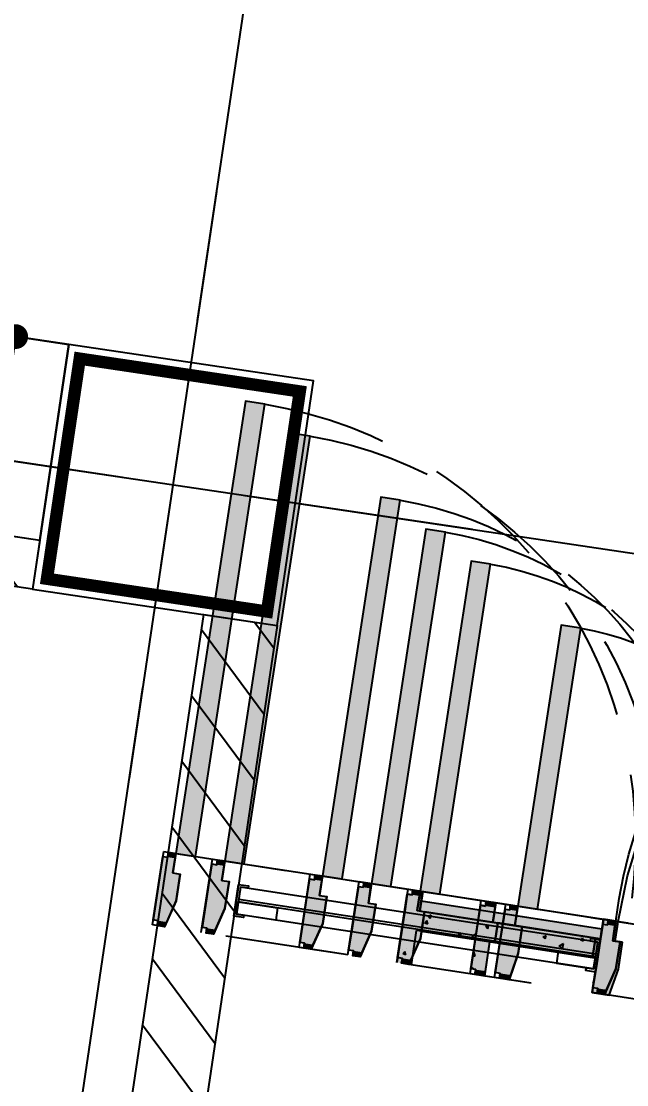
# Model space of a CAD drawing. Header units: millimetres. Extents: x 338 to 506, y 179 to 335.
# Drawn here: x 432.18 to 433.404, y 219.059 to 221.209 of the extents above; entities that cross this region are included whole.
import ezdxf

# ---------------------------------------------------------------- set-up
doc = ezdxf.new("R2010")
doc.units = ezdxf.units.MM
for name, pattern in [('CENTER', [2, 1.25, -0.25, 0.25, -0.25]), ('DASHED2', [0.375, 0.25, -0.125]), ('HIDDEN', [0.375, 0.25, -0.125])]:
    doc.linetypes.add(name, pattern=pattern)
for name, color, linetype in [('A-DOOR', 3, 'Continuous'), ('A-GLAZ', 142, 'Continuous'), ('COLUMNAS', 252, 'Continuous'), ('CUBIERTA', 254, 'Continuous'), ('EJES-COLUMNAS', 3, 'CENTER'), ('EJES_DE_COLUMNA', 255, 'DASHED2'), ('EQUIPAMENTO', 4, 'Continuous'), ('MUROS', 32, 'Continuous')]:
    doc.layers.add(name, color=color, linetype=linetype)
doc.styles.add('NOTAS', font='simplex.shx')
doc.styles.get("Standard").update_dxf_attribs({"font": 'ARIALUNI.ttf'})
doc.dimstyles.new('ROMANS', dxfattribs={"dimtxt": 0.1, "dimasz": 0.05, "dimexe": 0.04, "dimexo": 0.5, "dimgap": 0.05, "dimtad": 1, "dimtih": 1, "dimtoh": 1, "dimdec": 4, "dimzin": 5, "dimdsep": 46, "dimtxsty": 'Standard', "dimsah": 1, "dimcen": 0.05, "dimse1": 1, "dimse2": 1, "dimclrd": 7, "dimclre": 7, "dimclrt": 7, "dimadec": 0, "dimazin": 0, "dimtfac": 1, "dimtdec": 4, "dimtix": 1, "dimtmove": 2, "dimatfit": 3, "dimfxl": 1, "dimtolj": 1, "dimarcsym": 0})

# ---------------------------------------------------------------- blocks, each defined once
blk = doc.blocks.new('*U919')
for p, q in [((0.035, 0.0047), (0.035, 0.7353)), ((0.035, 0.7353), (0.06, 0.7353)), ((0.06, 0.0047), (0.06, 0.7353)), ((0.065, 0.0047), (0.065, 0.7353)), ((0.09, 0.0047), (0.09, 0.7353)), ((0.09, 0.0047), (0.09, 0.7353)), ((0.09, 0.0047), (0.09, 0.7353)), ((0.09, 0.0047), (0.09, 0.7353)), ((0.035, 0.0047), (0.06, 0.0047)), ((0.065, 0.0047), (0.065, 0.0143))]:
    blk.add_line(p, q)
for points in [[(0.095, 0.74), (0.095, 0.72), (0.09, 0.72), (0.09, 0.7353), (0.035, 0.7353), (0.035, 0.72), (0.03, 0.72), (0.03, 0.74)], [(0.035, 0.7353), (0.06, 0.7353), (0.06, 0.655), (0.035, 0.655)], [(0.035, 0.0047), (0.06, 0.0047), (0.06, 0.0806), (0.035, 0.0806)], [(0.095, 0), (0.095, 0.02), (0.09, 0.02), (0.09, 0.0047), (0.035, 0.0047), (0.035, 0.02), (0.03, 0.02), (0.03, 0)]]:
    blk.add_lwpolyline(points, close=True)
blk = doc.blocks.new('*U1274')
at = {"color": 7, "linetype": 'Continuous'}
for p, q in [((0.975, -0.01), (0.975, 0)), ((0.99, 0), (0.99, -0.01)), ((0.975, -0.04), (0.975, -0.01)), ((1, -0.01), (1, -0.04)), ((0.96, -0.095), (0.96, -0.04)), ((1, -0.04), (1, -0.095)), ((0.9723, -0.14), (0.96, -0.095)), ((1, -0.095), (1, -0.14)), ((0.975, -0.15), (0.9723, -0.14)), ((0.99, -0.14), (0.99, -0.15))]:
    blk.add_line(p, q, dxfattribs=at)
at = {"color": 7, "linetype": 'Continuous', "extrusion": (0, 0, -1)}
for points in [[(-0.975, 0), (-0.99, -0.01), (-0.975, -0.01)], [(-0.975, 0), (-0.99, 0), (-0.99, -0.01)], [(-0.975, -0.01), (-1, -0.04), (-0.975, -0.04)], [(-0.975, -0.01), (-1, -0.01), (-1, -0.04)], [(-0.96, -0.04), (-1, -0.095), (-0.96, -0.095)], [(-0.96, -0.04), (-1, -0.04), (-1, -0.095)], [(-0.96, -0.095), (-1, -0.14), (-0.9723, -0.14)], [(-0.96, -0.095), (-1, -0.095), (-1, -0.14)], [(-0.9723, -0.14), (-0.99, -0.15), (-0.975, -0.15)], [(-0.9723, -0.14), (-0.99, -0.14), (-0.99, -0.15)]]:
    blk.add_solid(points, dxfattribs=at)
blk = doc.blocks.new('*U1275')
at = {"color": 7, "linetype": 'Continuous'}
for p, q in [((0.975, -0.01), (0.975, 0)), ((0.99, 0), (0.99, -0.01)), ((0.975, -0.04), (0.975, -0.01)), ((1, -0.01), (1, -0.04)), ((0.96, -0.095), (0.96, -0.04)), ((1, -0.04), (1, -0.095)), ((0.9723, -0.14), (0.96, -0.095)), ((1, -0.095), (1, -0.14)), ((0.975, -0.15), (0.9723, -0.14)), ((0.99, -0.14), (0.99, -0.15))]:
    blk.add_line(p, q, dxfattribs=at)
at = {"color": 7, "linetype": 'Continuous', "extrusion": (0, 0, -1)}
for points in [[(-0.975, 0), (-0.99, -0.01), (-0.975, -0.01)], [(-0.975, 0), (-0.99, 0), (-0.99, -0.01)], [(-0.975, -0.01), (-1, -0.04), (-0.975, -0.04)], [(-0.975, -0.01), (-1, -0.01), (-1, -0.04)], [(-0.96, -0.04), (-1, -0.095), (-0.96, -0.095)], [(-0.96, -0.04), (-1, -0.04), (-1, -0.095)], [(-0.96, -0.095), (-1, -0.14), (-0.9723, -0.14)], [(-0.96, -0.095), (-1, -0.095), (-1, -0.14)], [(-0.9723, -0.14), (-0.99, -0.15), (-0.975, -0.15)], [(-0.9723, -0.14), (-0.99, -0.14), (-0.99, -0.15)]]:
    blk.add_solid(points, dxfattribs=at)
blk = doc.blocks.new('*X1280')
at = {"color": 0}
for p, q in [((1.233, -0.0207), (1.233, -0.0207)), ((1.2274, -0.099), (1.2274, -0.099)), ((1.2453, -0.1124), (1.25, -0.1029)), ((1.25, -0.1133), (1.2453, -0.1124)), ((1.2441, -0.14), (1.25, -0.136))]:
    blk.add_line(p, q, dxfattribs=at)
blk = doc.blocks.new('*U1281')
at = {"color": 7, "linetype": 'Continuous'}
for p, q in [((1.22, -0.01), (1.22, 0)), ((1.24, 0), (1.24, -0.01)), ((1.22, -0.04), (1.22, -0.01)), ((1.25, -0.01), (1.25, -0.04)), ((1.21, -0.08), (1.21, -0.04)), ((1.25, -0.04), (1.25, -0.08)), ((1.22, -0.14), (1.22, -0.08)), ((1.25, -0.08), (1.25, -0.14)), ((1.22, -0.15), (1.22, -0.14)), ((1.24, -0.14), (1.24, -0.15))]:
    blk.add_line(p, q, dxfattribs=at)
at = {"color": 7, "linetype": 'Continuous', "extrusion": (0, 0, -1)}
for points in [[(-1.22, 0), (-1.24, -0.01), (-1.22, -0.01)], [(-1.22, 0), (-1.24, 0), (-1.24, -0.01)], [(-1.22, -0.01), (-1.25, -0.04), (-1.22, -0.04)], [(-1.22, -0.01), (-1.25, -0.01), (-1.25, -0.04)], [(-1.21, -0.04), (-1.25, -0.08), (-1.21, -0.08)], [(-1.21, -0.04), (-1.25, -0.04), (-1.25, -0.08)], [(-1.22, -0.08), (-1.25, -0.14), (-1.22, -0.14)], [(-1.22, -0.08), (-1.25, -0.08), (-1.25, -0.14)], [(-1.22, -0.14), (-1.24, -0.15), (-1.22, -0.15)], [(-1.22, -0.14), (-1.24, -0.14), (-1.24, -0.15)]]:
    blk.add_solid(points, dxfattribs=at)
blk = doc.blocks.new('*U1283')
at = {"color": 7, "linetype": 'Continuous'}
for p, q in [((1.01, -0.08), (1.01, -0.04)), ((1.21, -0.04), (1.21, -0.08))]:
    blk.add_line(p, q, dxfattribs=at)
at = {"color": 7, "linetype": 'Continuous', "extrusion": (0, 0, -1)}
for points in [[(-1.01, -0.04), (-1.21, -0.08), (-1.01, -0.08)], [(-1.01, -0.04), (-1.21, -0.04), (-1.21, -0.08)]]:
    blk.add_solid(points, dxfattribs=at)
blk = doc.blocks.new('*U1284')
at = {"color": 7, "linetype": 'Continuous'}
for p, q in [((0.97, -0.01), (0.97, 0)), ((1, 0), (1, -0.01)), ((0.97, -0.04), (0.97, -0.01)), ((1, -0.01), (1, -0.04)), ((0.955, -0.08), (0.955, -0.04)), ((1.01, -0.04), (1.01, -0.08)), ((0.955, -0.095), (0.955, -0.08)), ((1, -0.08), (1, -0.095)), ((0.9632, -0.14), (0.955, -0.095)), ((1, -0.095), (1, -0.14)), ((0.965, -0.15), (0.9632, -0.14)), ((1, -0.14), (1, -0.15))]:
    blk.add_line(p, q, dxfattribs=at)
at = {"color": 7, "linetype": 'Continuous', "extrusion": (0, 0, -1)}
for points in [[(-0.97, 0), (-1, -0.01), (-0.97, -0.01)], [(-0.97, 0), (-1, 0), (-1, -0.01)], [(-0.97, -0.01), (-1, -0.04), (-0.97, -0.04)], [(-0.97, -0.01), (-1, -0.01), (-1, -0.04)], [(-0.955, -0.04), (-1.01, -0.08), (-0.955, -0.08)], [(-0.955, -0.04), (-1.01, -0.04), (-1.01, -0.08)], [(-0.955, -0.08), (-1, -0.095), (-0.955, -0.095)], [(-0.955, -0.08), (-1, -0.08), (-1, -0.095)], [(-0.955, -0.095), (-1, -0.14), (-0.9632, -0.14)], [(-0.955, -0.095), (-1, -0.095), (-1, -0.14)], [(-0.9632, -0.14), (-1, -0.15), (-0.965, -0.15)], [(-0.9632, -0.14), (-1, -0.14), (-1, -0.15)]]:
    blk.add_solid(points, dxfattribs=at)
blk = doc.blocks.new('*U1285')
at = {"color": 7, "linetype": 'Continuous'}
for p, q in [((1, -0.04), (1, -0.02)), ((1.22, -0.02), (1.22, -0.04))]:
    blk.add_line(p, q, dxfattribs=at)
at = {"color": 7, "linetype": 'Continuous', "extrusion": (0, 0, -1)}
for points in [[(-1, -0.02), (-1.22, -0.04), (-1, -0.04)], [(-1, -0.02), (-1.22, -0.02), (-1.22, -0.04)]]:
    blk.add_solid(points, dxfattribs=at)
blk = doc.blocks.new('*U1290')
at = {"color": 7, "linetype": 'Continuous'}
for p, q in [((1.01, -0.08), (1.01, -0.04)), ((1.36, -0.04), (1.36, -0.08))]:
    blk.add_line(p, q, dxfattribs=at)
at = {"color": 7, "linetype": 'Continuous', "extrusion": (0, 0, -1)}
for points in [[(-1.01, -0.04), (-1.36, -0.08), (-1.01, -0.08)], [(-1.01, -0.04), (-1.36, -0.04), (-1.36, -0.08)]]:
    blk.add_solid(points, dxfattribs=at)
blk = doc.blocks.new('*U1291')
at = {"color": 7, "linetype": 'Continuous'}
for p, q in [((0.97, -0.01), (0.97, 0)), ((1, 0), (1, -0.01)), ((0.97, -0.04), (0.97, -0.01)), ((1, -0.01), (1, -0.04)), ((0.955, -0.08), (0.955, -0.04)), ((1.01, -0.04), (1.01, -0.08)), ((0.955, -0.095), (0.955, -0.08)), ((1, -0.08), (1, -0.095)), ((0.9632, -0.14), (0.955, -0.095)), ((1, -0.095), (1, -0.14)), ((0.965, -0.15), (0.9632, -0.14)), ((1, -0.14), (1, -0.15))]:
    blk.add_line(p, q, dxfattribs=at)
at = {"color": 7, "linetype": 'Continuous', "extrusion": (0, 0, -1)}
for points in [[(-0.97, 0), (-1, -0.01), (-0.97, -0.01)], [(-0.97, 0), (-1, 0), (-1, -0.01)], [(-0.97, -0.01), (-1, -0.04), (-0.97, -0.04)], [(-0.97, -0.01), (-1, -0.01), (-1, -0.04)], [(-0.955, -0.04), (-1.01, -0.08), (-0.955, -0.08)], [(-0.955, -0.04), (-1.01, -0.04), (-1.01, -0.08)], [(-0.955, -0.08), (-1, -0.095), (-0.955, -0.095)], [(-0.955, -0.08), (-1, -0.08), (-1, -0.095)], [(-0.955, -0.095), (-1, -0.14), (-0.9632, -0.14)], [(-0.955, -0.095), (-1, -0.095), (-1, -0.14)], [(-0.9632, -0.14), (-1, -0.15), (-0.965, -0.15)], [(-0.9632, -0.14), (-1, -0.14), (-1, -0.15)]]:
    blk.add_solid(points, dxfattribs=at)
blk = doc.blocks.new('*U1292')
at = {"color": 7, "linetype": 'Continuous'}
for p, q in [((1, -0.04), (1, -0.02)), ((1.37, -0.02), (1.37, -0.04))]:
    blk.add_line(p, q, dxfattribs=at)
at = {"color": 7, "linetype": 'Continuous', "extrusion": (0, 0, -1)}
for points in [[(-1, -0.02), (-1.37, -0.04), (-1, -0.04)], [(-1, -0.02), (-1.37, -0.02), (-1.37, -0.04)]]:
    blk.add_solid(points, dxfattribs=at)
blk = doc.blocks.new('*U1293')
at = {"color": 7, "linetype": 'Continuous'}
for p, q in [((1.37, -0.01), (1.37, 0)), ((1.39, 0), (1.39, -0.01)), ((1.37, -0.04), (1.37, -0.01)), ((1.4, -0.01), (1.4, -0.04)), ((1.36, -0.08), (1.36, -0.04)), ((1.4, -0.04), (1.4, -0.08)), ((1.37, -0.15), (1.37, -0.08)), ((1.4, -0.08), (1.4, -0.15))]:
    blk.add_line(p, q, dxfattribs=at)
at = {"color": 7, "linetype": 'Continuous', "extrusion": (0, 0, -1)}
for points in [[(-1.37, 0), (-1.39, -0.01), (-1.37, -0.01)], [(-1.37, 0), (-1.39, 0), (-1.39, -0.01)], [(-1.37, -0.01), (-1.4, -0.04), (-1.37, -0.04)], [(-1.37, -0.01), (-1.4, -0.01), (-1.4, -0.04)], [(-1.36, -0.04), (-1.4, -0.08), (-1.36, -0.08)], [(-1.36, -0.04), (-1.4, -0.04), (-1.4, -0.08)], [(-1.37, -0.08), (-1.4, -0.15), (-1.37, -0.15)], [(-1.37, -0.08), (-1.4, -0.08), (-1.4, -0.15)]]:
    blk.add_solid(points, dxfattribs=at)
blk = doc.blocks.new('*X1294')
at = {"color": 0}
for p, q in [((1.3949, -0.0141), (1.3949, -0.0141)), ((1.1734, -0.0412), (1.1734, -0.0412)), ((1.2473, -0.0418), (1.2473, -0.0418)), ((1.3778, -0.0334), (1.3778, -0.0334)), ((1.3979, -0.0416), (1.3979, -0.0416)), ((1.0331, -0.0501), (1.0361, -0.0433)), ((1.0331, -0.0501), (1.039, -0.049)), ((1.039, -0.049), (1.0361, -0.0433)), ((1.0399, -0.0433), (1.0399, -0.0433)), ((1.0406, -0.0436), (1.0406, -0.0436)), ((1.0803, -0.0668), (1.0728, -0.0608)), ((1.073, -0.0721), (1.0728, -0.0608)), ((1.0774, -0.0491), (1.0774, -0.0491)), ((1.1023, -0.0573), (1.1023, -0.0573)), ((1.1149, -0.0536), (1.1097, -0.05)), ((1.1103, -0.0574), (1.1097, -0.05)), ((1.1103, -0.0574), (1.1149, -0.0536)), ((1.1166, -0.0508), (1.1166, -0.0508)), ((1.1267, -0.0519), (1.1267, -0.0519)), ((1.158, -0.0613), (1.158, -0.0613)), ((1.1932, -0.0594), (1.1932, -0.0594)), ((1.2059, -0.0574), (1.2059, -0.0574)), ((1.2331, -0.0507), (1.2278, -0.0471)), ((1.2285, -0.0545), (1.2278, -0.0471)), ((1.2285, -0.0545), (1.2331, -0.0507)), ((1.254, -0.0534), (1.254, -0.0534)), ((1.2645, -0.0488), (1.2645, -0.0488)), ((1.2889, -0.0434), (1.2889, -0.0434)), ((1.3019, -0.0495), (1.3019, -0.0495)), ((1.324, -0.0493), (1.324, -0.0493)), ((1.3257, -0.0626), (1.3257, -0.0626)), ((1.3512, -0.0478), (1.346, -0.0442)), ((1.3466, -0.0516), (1.346, -0.0442)), ((1.3466, -0.0516), (1.3512, -0.0478)), ((1.3499, -0.0636), (1.3529, -0.0568)), ((1.3499, -0.0636), (1.3557, -0.0625)), ((1.35, -0.0455), (1.35, -0.0455)), ((1.3557, -0.0625), (1.3529, -0.0568)), ((1.3608, -0.0624), (1.3608, -0.0624)), ((1.3932, -0.061), (1.3932, -0.061)), ((1.0085, -0.0854), (1.0085, -0.0854)), ((1.014, -0.0732), (1.014, -0.0732)), ((1.0455, -0.0762), (1.0455, -0.0762)), ((1.062, -0.0692), (1.062, -0.0692)), ((1.0626, -0.0677), (1.0626, -0.0677)), ((1.073, -0.0721), (1.0803, -0.0668)), ((1.0779, -0.0748), (1.0779, -0.0748)), ((1.1099, -0.0653), (1.1099, -0.0653)), ((1.1297, -0.0725), (1.1297, -0.0725)), ((1.1393, -0.0752), (1.1393, -0.0752)), ((1.1635, -0.0712), (1.1635, -0.0712)), ((1.2031, -0.0693), (1.2031, -0.0693)), ((1.2356, -0.0679), (1.2356, -0.0679)), ((1.2496, -0.0795), (1.2496, -0.0795)), ((1.2574, -0.0742), (1.2499, -0.0683)), ((1.2502, -0.0795), (1.2499, -0.0683)), ((1.2502, -0.0795), (1.2574, -0.0742)), ((1.27, -0.0662), (1.27, -0.0662)), ((1.2786, -0.0798), (1.2786, -0.0798)), ((1.2792, -0.0774), (1.2822, -0.0705)), ((1.2792, -0.0774), (1.2851, -0.0762)), ((1.2851, -0.0762), (1.2822, -0.0705)), ((1.2873, -0.0656), (1.2873, -0.0656)), ((1.3466, -0.0737), (1.3466, -0.0737)), ((1.3746, -0.0719), (1.3746, -0.0719)), ((1.3874, -0.0764), (1.3874, -0.0764)), ((1.3725, -0.1071), (1.3725, -0.1071)), ((1.0017, -0.1298), (1, -0.1264)), ((1.3839, -0.1184), (1.3839, -0.1184)), ((1.3839, -0.1321), (1.387, -0.1253)), ((1.3898, -0.131), (1.387, -0.1253)), ((1.392, -0.1225), (1.392, -0.1225)), ((1, -0.1316), (1.0014, -0.1314)), ((1, -0.143), (1, -0.143)), ((1, -0.15), (1, -0.15)), ((1, -0.15), (1, -0.15)), ((1, -0.15), (1, -0.15)), ((1.3839, -0.1321), (1.3898, -0.131))]:
    blk.add_line(p, q, dxfattribs=at)
blk = doc.blocks.new('*U1300')
at = {"color": 7, "linetype": 'Continuous'}
for p, q in [((1.575, -0.01), (1.575, 0)), ((1.59, 0), (1.59, -0.01)), ((1.575, -0.04), (1.575, -0.01)), ((1.6, -0.01), (1.6, -0.04)), ((1.56, -0.095), (1.56, -0.04)), ((1.6, -0.04), (1.6, -0.095)), ((1.5723, -0.14), (1.56, -0.095)), ((1.6, -0.095), (1.6, -0.14)), ((1.575, -0.15), (1.5723, -0.14)), ((1.59, -0.14), (1.59, -0.15))]:
    blk.add_line(p, q, dxfattribs=at)
at = {"color": 7, "linetype": 'Continuous', "extrusion": (0, 0, -1)}
for points in [[(-1.575, 0), (-1.59, -0.01), (-1.575, -0.01)], [(-1.575, 0), (-1.59, 0), (-1.59, -0.01)], [(-1.575, -0.01), (-1.6, -0.04), (-1.575, -0.04)], [(-1.575, -0.01), (-1.6, -0.01), (-1.6, -0.04)], [(-1.56, -0.04), (-1.6, -0.095), (-1.56, -0.095)], [(-1.56, -0.04), (-1.6, -0.04), (-1.6, -0.095)], [(-1.56, -0.095), (-1.6, -0.14), (-1.5723, -0.14)], [(-1.56, -0.095), (-1.6, -0.095), (-1.6, -0.14)], [(-1.5723, -0.14), (-1.59, -0.15), (-1.575, -0.15)], [(-1.5723, -0.14), (-1.59, -0.14), (-1.59, -0.15)]]:
    blk.add_solid(points, dxfattribs=at)
blk = doc.blocks.new('*U1301')
at = {"color": 7, "linetype": 'Continuous'}
for p, q in [((1.575, -0.01), (1.575, 0)), ((1.59, 0), (1.59, -0.01)), ((1.575, -0.04), (1.575, -0.01)), ((1.6, -0.01), (1.6, -0.04)), ((1.56, -0.095), (1.56, -0.04)), ((1.6, -0.04), (1.6, -0.095)), ((1.5723, -0.14), (1.56, -0.095)), ((1.6, -0.095), (1.6, -0.14)), ((1.575, -0.15), (1.5723, -0.14)), ((1.59, -0.14), (1.59, -0.15))]:
    blk.add_line(p, q, dxfattribs=at)
at = {"color": 7, "linetype": 'Continuous', "extrusion": (0, 0, -1)}
for points in [[(-1.575, 0), (-1.59, -0.01), (-1.575, -0.01)], [(-1.575, 0), (-1.59, 0), (-1.59, -0.01)], [(-1.575, -0.01), (-1.6, -0.04), (-1.575, -0.04)], [(-1.575, -0.01), (-1.6, -0.01), (-1.6, -0.04)], [(-1.56, -0.04), (-1.6, -0.095), (-1.56, -0.095)], [(-1.56, -0.04), (-1.6, -0.04), (-1.6, -0.095)], [(-1.56, -0.095), (-1.6, -0.14), (-1.5723, -0.14)], [(-1.56, -0.095), (-1.6, -0.095), (-1.6, -0.14)], [(-1.5723, -0.14), (-1.59, -0.15), (-1.575, -0.15)], [(-1.5723, -0.14), (-1.59, -0.14), (-1.59, -0.15)]]:
    blk.add_solid(points, dxfattribs=at)
blk = doc.blocks.new('*U1305')
at = {"color": 7, "linetype": 'Continuous'}
for p, q in [((1.535, 0), (1.535, 0.775)), ((1.575, 0.775), (1.575, 0))]:
    blk.add_line(p, q, dxfattribs=at)
at = {"color": 7, "linetype": 'Continuous', "extrusion": (0, 0, -1)}
for points in [[(-1.535, 0.775), (-1.575, 0), (-1.535, 0)], [(-1.535, 0.775), (-1.575, 0.775), (-1.575, 0)]]:
    blk.add_solid(points, dxfattribs=at)
blk = doc.blocks.new('*U1306')
at = {"color": 7, "linetype": 'Continuous'}
for p, q in [((1.875, -0.01), (1.875, 0)), ((1.89, 0), (1.89, -0.01)), ((1.875, -0.04), (1.875, -0.01)), ((1.9, -0.01), (1.9, -0.04)), ((1.86, -0.095), (1.86, -0.04)), ((1.9, -0.04), (1.9, -0.095)), ((1.8723, -0.14), (1.86, -0.095)), ((1.9, -0.095), (1.9, -0.14)), ((1.875, -0.15), (1.8723, -0.14)), ((1.89, -0.14), (1.89, -0.15))]:
    blk.add_line(p, q, dxfattribs=at)
at = {"color": 7, "linetype": 'Continuous', "extrusion": (0, 0, -1)}
for points in [[(-1.875, 0), (-1.89, -0.01), (-1.875, -0.01)], [(-1.875, 0), (-1.89, 0), (-1.89, -0.01)], [(-1.875, -0.01), (-1.9, -0.04), (-1.875, -0.04)], [(-1.875, -0.01), (-1.9, -0.01), (-1.9, -0.04)], [(-1.86, -0.04), (-1.9, -0.095), (-1.86, -0.095)], [(-1.86, -0.04), (-1.9, -0.04), (-1.9, -0.095)], [(-1.86, -0.095), (-1.9, -0.14), (-1.8723, -0.14)], [(-1.86, -0.095), (-1.9, -0.095), (-1.9, -0.14)], [(-1.8723, -0.14), (-1.89, -0.15), (-1.875, -0.15)], [(-1.8723, -0.14), (-1.89, -0.14), (-1.89, -0.15)]]:
    blk.add_solid(points, dxfattribs=at)
blk = doc.blocks.new('*U1307')
at = {"color": 7, "linetype": 'Continuous'}
for p, q in [((1.875, -0.01), (1.875, 0)), ((1.89, 0), (1.89, -0.01)), ((1.875, -0.04), (1.875, -0.01)), ((1.9, -0.01), (1.9, -0.04)), ((1.86, -0.095), (1.86, -0.04)), ((1.9, -0.04), (1.9, -0.095)), ((1.8723, -0.14), (1.86, -0.095)), ((1.9, -0.095), (1.9, -0.14)), ((1.875, -0.15), (1.8723, -0.14)), ((1.89, -0.14), (1.89, -0.15))]:
    blk.add_line(p, q, dxfattribs=at)
at = {"color": 7, "linetype": 'Continuous', "extrusion": (0, 0, -1)}
for points in [[(-1.875, 0), (-1.89, -0.01), (-1.875, -0.01)], [(-1.875, 0), (-1.89, 0), (-1.89, -0.01)], [(-1.875, -0.01), (-1.9, -0.04), (-1.875, -0.04)], [(-1.875, -0.01), (-1.9, -0.01), (-1.9, -0.04)], [(-1.86, -0.04), (-1.9, -0.095), (-1.86, -0.095)], [(-1.86, -0.04), (-1.9, -0.04), (-1.9, -0.095)], [(-1.86, -0.095), (-1.9, -0.14), (-1.8723, -0.14)], [(-1.86, -0.095), (-1.9, -0.095), (-1.9, -0.14)], [(-1.8723, -0.14), (-1.89, -0.15), (-1.875, -0.15)], [(-1.8723, -0.14), (-1.89, -0.14), (-1.89, -0.15)]]:
    blk.add_solid(points, dxfattribs=at)
blk = doc.blocks.new('*U1310')
at = {"color": 7, "linetype": 'Continuous'}
for p, q in [((1.835, 0), (1.835, 0.925)), ((1.875, 0.925), (1.875, 0))]:
    blk.add_line(p, q, dxfattribs=at)
at = {"color": 7, "linetype": 'Continuous', "extrusion": (0, 0, -1)}
for points in [[(-1.835, 0.925), (-1.875, 0), (-1.835, 0)], [(-1.835, 0.925), (-1.875, 0.925), (-1.875, 0)]]:
    blk.add_solid(points, dxfattribs=at)
blk = doc.blocks.new('*U1312')
at = {"color": 7, "linetype": 'Continuous'}
for p, q in [((1.375, -0.01), (1.375, 0)), ((1.39, 0), (1.39, -0.01)), ((1.375, -0.04), (1.375, -0.01)), ((1.4, -0.01), (1.4, -0.04)), ((1.36, -0.095), (1.36, -0.04)), ((1.4, -0.04), (1.4, -0.095)), ((1.3723, -0.14), (1.36, -0.095)), ((1.4, -0.095), (1.4, -0.14)), ((1.375, -0.15), (1.3723, -0.14)), ((1.39, -0.14), (1.39, -0.15))]:
    blk.add_line(p, q, dxfattribs=at)
at = {"color": 7, "linetype": 'Continuous', "extrusion": (0, 0, -1)}
for points in [[(-1.375, 0), (-1.39, -0.01), (-1.375, -0.01)], [(-1.375, 0), (-1.39, 0), (-1.39, -0.01)], [(-1.375, -0.01), (-1.4, -0.04), (-1.375, -0.04)], [(-1.375, -0.01), (-1.4, -0.01), (-1.4, -0.04)], [(-1.36, -0.04), (-1.4, -0.095), (-1.36, -0.095)], [(-1.36, -0.04), (-1.4, -0.04), (-1.4, -0.095)], [(-1.36, -0.095), (-1.4, -0.14), (-1.3723, -0.14)], [(-1.36, -0.095), (-1.4, -0.095), (-1.4, -0.14)], [(-1.3723, -0.14), (-1.39, -0.15), (-1.375, -0.15)], [(-1.3723, -0.14), (-1.39, -0.14), (-1.39, -0.15)]]:
    blk.add_solid(points, dxfattribs=at)
blk = doc.blocks.new('*U1313')
at = {"color": 7, "linetype": 'Continuous'}
for p, q in [((1.375, -0.01), (1.375, 0)), ((1.39, 0), (1.39, -0.01)), ((1.375, -0.04), (1.375, -0.01)), ((1.4, -0.01), (1.4, -0.04)), ((1.36, -0.095), (1.36, -0.04)), ((1.4, -0.04), (1.4, -0.095)), ((1.3723, -0.14), (1.36, -0.095)), ((1.4, -0.095), (1.4, -0.14)), ((1.375, -0.15), (1.3723, -0.14)), ((1.39, -0.14), (1.39, -0.15))]:
    blk.add_line(p, q, dxfattribs=at)
at = {"color": 7, "linetype": 'Continuous', "extrusion": (0, 0, -1)}
for points in [[(-1.375, 0), (-1.39, -0.01), (-1.375, -0.01)], [(-1.375, 0), (-1.39, 0), (-1.39, -0.01)], [(-1.375, -0.01), (-1.4, -0.04), (-1.375, -0.04)], [(-1.375, -0.01), (-1.4, -0.01), (-1.4, -0.04)], [(-1.36, -0.04), (-1.4, -0.095), (-1.36, -0.095)], [(-1.36, -0.04), (-1.4, -0.04), (-1.4, -0.095)], [(-1.36, -0.095), (-1.4, -0.14), (-1.3723, -0.14)], [(-1.36, -0.095), (-1.4, -0.095), (-1.4, -0.14)], [(-1.3723, -0.14), (-1.39, -0.15), (-1.375, -0.15)], [(-1.3723, -0.14), (-1.39, -0.14), (-1.39, -0.15)]]:
    blk.add_solid(points, dxfattribs=at)
blk = doc.blocks.new('*U1316')
at = {"color": 7, "linetype": 'Continuous'}
for p, q in [((1.335, 0), (1.335, 0.675)), ((1.375, 0.675), (1.375, 0))]:
    blk.add_line(p, q, dxfattribs=at)
at = {"color": 7, "linetype": 'Continuous', "extrusion": (0, 0, -1)}
for points in [[(-1.335, 0.675), (-1.375, 0), (-1.335, 0)], [(-1.335, 0.675), (-1.375, 0.675), (-1.375, 0)]]:
    blk.add_solid(points, dxfattribs=at)
blk = doc.blocks.new('*U1318')
at = {"color": 7, "linetype": 'Continuous'}
for p, q in [((1.475, -0.01), (1.475, 0)), ((1.49, 0), (1.49, -0.01)), ((1.475, -0.04), (1.475, -0.01)), ((1.5, -0.01), (1.5, -0.04)), ((1.46, -0.095), (1.46, -0.04)), ((1.5, -0.04), (1.5, -0.095)), ((1.4723, -0.14), (1.46, -0.095)), ((1.5, -0.095), (1.5, -0.14)), ((1.475, -0.15), (1.4723, -0.14)), ((1.49, -0.14), (1.49, -0.15))]:
    blk.add_line(p, q, dxfattribs=at)
at = {"color": 7, "linetype": 'Continuous', "extrusion": (0, 0, -1)}
for points in [[(-1.475, 0), (-1.49, -0.01), (-1.475, -0.01)], [(-1.475, 0), (-1.49, 0), (-1.49, -0.01)], [(-1.475, -0.01), (-1.5, -0.04), (-1.475, -0.04)], [(-1.475, -0.01), (-1.5, -0.01), (-1.5, -0.04)], [(-1.46, -0.04), (-1.5, -0.095), (-1.46, -0.095)], [(-1.46, -0.04), (-1.5, -0.04), (-1.5, -0.095)], [(-1.46, -0.095), (-1.5, -0.14), (-1.4723, -0.14)], [(-1.46, -0.095), (-1.5, -0.095), (-1.5, -0.14)], [(-1.4723, -0.14), (-1.49, -0.15), (-1.475, -0.15)], [(-1.4723, -0.14), (-1.49, -0.14), (-1.49, -0.15)]]:
    blk.add_solid(points, dxfattribs=at)
blk = doc.blocks.new('*U1319')
at = {"color": 7, "linetype": 'Continuous'}
for p, q in [((1.475, -0.01), (1.475, 0)), ((1.49, 0), (1.49, -0.01)), ((1.475, -0.04), (1.475, -0.01)), ((1.5, -0.01), (1.5, -0.04)), ((1.46, -0.095), (1.46, -0.04)), ((1.5, -0.04), (1.5, -0.095)), ((1.4723, -0.14), (1.46, -0.095)), ((1.5, -0.095), (1.5, -0.14)), ((1.475, -0.15), (1.4723, -0.14)), ((1.49, -0.14), (1.49, -0.15))]:
    blk.add_line(p, q, dxfattribs=at)
at = {"color": 7, "linetype": 'Continuous', "extrusion": (0, 0, -1)}
for points in [[(-1.475, 0), (-1.49, -0.01), (-1.475, -0.01)], [(-1.475, 0), (-1.49, 0), (-1.49, -0.01)], [(-1.475, -0.01), (-1.5, -0.04), (-1.475, -0.04)], [(-1.475, -0.01), (-1.5, -0.01), (-1.5, -0.04)], [(-1.46, -0.04), (-1.5, -0.095), (-1.46, -0.095)], [(-1.46, -0.04), (-1.5, -0.04), (-1.5, -0.095)], [(-1.46, -0.095), (-1.5, -0.14), (-1.4723, -0.14)], [(-1.46, -0.095), (-1.5, -0.095), (-1.5, -0.14)], [(-1.4723, -0.14), (-1.49, -0.15), (-1.475, -0.15)], [(-1.4723, -0.14), (-1.49, -0.14), (-1.49, -0.15)]]:
    blk.add_solid(points, dxfattribs=at)
blk = doc.blocks.new('*U1322')
at = {"color": 7, "linetype": 'Continuous'}
for p, q in [((1.435, 0), (1.435, 0.725)), ((1.475, 0.725), (1.475, 0))]:
    blk.add_line(p, q, dxfattribs=at)
at = {"color": 7, "linetype": 'Continuous', "extrusion": (0, 0, -1)}
for points in [[(-1.435, 0.725), (-1.475, 0), (-1.435, 0)], [(-1.435, 0.725), (-1.475, 0.725), (-1.475, 0)]]:
    blk.add_solid(points, dxfattribs=at)
blk = doc.blocks.new('*U1324')
at = {"color": 7, "linetype": 'Continuous'}
for p, q in [((1.175, -0.01), (1.175, 0)), ((1.19, 0), (1.19, -0.01)), ((1.175, -0.04), (1.175, -0.01)), ((1.2, -0.01), (1.2, -0.04)), ((1.16, -0.095), (1.16, -0.04)), ((1.2, -0.04), (1.2, -0.095)), ((1.1682, -0.14), (1.16, -0.095)), ((1.2, -0.095), (1.2, -0.14)), ((1.17, -0.15), (1.1682, -0.14)), ((1.19, -0.14), (1.19, -0.15))]:
    blk.add_line(p, q, dxfattribs=at)
at = {"color": 7, "linetype": 'Continuous', "extrusion": (0, 0, -1)}
for points in [[(-1.175, 0), (-1.19, -0.01), (-1.175, -0.01)], [(-1.175, 0), (-1.19, 0), (-1.19, -0.01)], [(-1.175, -0.01), (-1.2, -0.04), (-1.175, -0.04)], [(-1.175, -0.01), (-1.2, -0.01), (-1.2, -0.04)], [(-1.16, -0.04), (-1.2, -0.095), (-1.16, -0.095)], [(-1.16, -0.04), (-1.2, -0.04), (-1.2, -0.095)], [(-1.16, -0.095), (-1.2, -0.14), (-1.1682, -0.14)], [(-1.16, -0.095), (-1.2, -0.095), (-1.2, -0.14)], [(-1.1682, -0.14), (-1.19, -0.15), (-1.17, -0.15)], [(-1.1682, -0.14), (-1.19, -0.14), (-1.19, -0.15)]]:
    blk.add_solid(points, dxfattribs=at)
blk = doc.blocks.new('*U1325')
at = {"color": 7, "linetype": 'Continuous'}
for p, q in [((1.135, 0), (1.135, 0.575)), ((1.175, 0.575), (1.175, 0))]:
    blk.add_line(p, q, dxfattribs=at)
at = {"color": 7, "linetype": 'Continuous', "extrusion": (0, 0, -1)}
for points in [[(-1.135, 0.575), (-1.175, 0), (-1.135, 0)], [(-1.135, 0.575), (-1.175, 0.575), (-1.175, 0)]]:
    blk.add_solid(points, dxfattribs=at)
blk = doc.blocks.new('*U1326')
at = {"color": 7, "linetype": 'Continuous'}
for p, q in [((1.775, -0.01), (1.775, 0)), ((1.79, 0), (1.79, -0.01)), ((1.775, -0.04), (1.775, -0.01)), ((1.8, -0.01), (1.8, -0.04)), ((1.76, -0.095), (1.76, -0.04)), ((1.8, -0.04), (1.8, -0.095)), ((1.7723, -0.14), (1.76, -0.095)), ((1.8, -0.095), (1.8, -0.14)), ((1.775, -0.15), (1.7723, -0.14)), ((1.79, -0.14), (1.79, -0.15))]:
    blk.add_line(p, q, dxfattribs=at)
at = {"color": 7, "linetype": 'Continuous', "extrusion": (0, 0, -1)}
for points in [[(-1.775, 0), (-1.79, -0.01), (-1.775, -0.01)], [(-1.775, 0), (-1.79, 0), (-1.79, -0.01)], [(-1.775, -0.01), (-1.8, -0.04), (-1.775, -0.04)], [(-1.775, -0.01), (-1.8, -0.01), (-1.8, -0.04)], [(-1.76, -0.04), (-1.8, -0.095), (-1.76, -0.095)], [(-1.76, -0.04), (-1.8, -0.04), (-1.8, -0.095)], [(-1.76, -0.095), (-1.8, -0.14), (-1.7723, -0.14)], [(-1.76, -0.095), (-1.8, -0.095), (-1.8, -0.14)], [(-1.7723, -0.14), (-1.79, -0.15), (-1.775, -0.15)], [(-1.7723, -0.14), (-1.79, -0.14), (-1.79, -0.15)]]:
    blk.add_solid(points, dxfattribs=at)
blk = doc.blocks.new('*U1327')
at = {"color": 7, "linetype": 'Continuous'}
for p, q in [((1.775, -0.01), (1.775, 0)), ((1.79, 0), (1.79, -0.01)), ((1.775, -0.04), (1.775, -0.01)), ((1.8, -0.01), (1.8, -0.04)), ((1.76, -0.095), (1.76, -0.04)), ((1.8, -0.04), (1.8, -0.095)), ((1.7723, -0.14), (1.76, -0.095)), ((1.8, -0.095), (1.8, -0.14)), ((1.775, -0.15), (1.7723, -0.14)), ((1.79, -0.14), (1.79, -0.15))]:
    blk.add_line(p, q, dxfattribs=at)
at = {"color": 7, "linetype": 'Continuous', "extrusion": (0, 0, -1)}
for points in [[(-1.775, 0), (-1.79, -0.01), (-1.775, -0.01)], [(-1.775, 0), (-1.79, 0), (-1.79, -0.01)], [(-1.775, -0.01), (-1.8, -0.04), (-1.775, -0.04)], [(-1.775, -0.01), (-1.8, -0.01), (-1.8, -0.04)], [(-1.76, -0.04), (-1.8, -0.095), (-1.76, -0.095)], [(-1.76, -0.04), (-1.8, -0.04), (-1.8, -0.095)], [(-1.76, -0.095), (-1.8, -0.14), (-1.7723, -0.14)], [(-1.76, -0.095), (-1.8, -0.095), (-1.8, -0.14)], [(-1.7723, -0.14), (-1.79, -0.15), (-1.775, -0.15)], [(-1.7723, -0.14), (-1.79, -0.14), (-1.79, -0.15)]]:
    blk.add_solid(points, dxfattribs=at)
blk = doc.blocks.new('*U1330')
at = {"color": 7, "linetype": 'Continuous'}
for p, q in [((1.735, 0), (1.735, 0.875)), ((1.775, 0.875), (1.775, 0))]:
    blk.add_line(p, q, dxfattribs=at)
at = {"color": 7, "linetype": 'Continuous', "extrusion": (0, 0, -1)}
for points in [[(-1.735, 0.875), (-1.775, 0), (-1.735, 0)], [(-1.735, 0.875), (-1.775, 0.875), (-1.775, 0)]]:
    blk.add_solid(points, dxfattribs=at)
blk = doc.blocks.new('*U920')
for p, q in [((1.24, 0), (1.22, 0)), ((1.24, 0), (1.22, 0)), ((1.22, 0), (1.22, -0.04)), ((1.24, 0), (1.24, -0.01)), ((1.24, -0.01), (1.24, 0)), ((1.39, 0), (1.37, 0)), ((1.39, 0), (1.37, 0)), ((1.37, 0), (1.37, -0.04)), ((1.39, 0), (1.39, -0.01)), ((1.39, -0.01), (1.39, 0)), ((1.24, -0.01), (1.25, -0.01)), ((1.25, -0.01), (1.24, -0.01)), ((1.25, -0.14), (1.25, -0.01)), ((1.25, -0.14), (1.25, -0.01)), ((1.39, -0.01), (1.4, -0.01)), ((1.4, -0.01), (1.39, -0.01)), ((1.4, -0.14), (1.4, -0.01)), ((1.4, -0.14), (1.4, -0.01)), ((1.22, -0.04), (1.21, -0.04)), ((1.21, -0.04), (1.21, -0.08)), ((1.37, -0.04), (1.36, -0.04)), ((1.36, -0.04), (1.36, -0.08)), ((1.21, -0.08), (1.22, -0.08)), ((1.22, -0.15), (1.22, -0.08)), ((1.36, -0.08), (1.37, -0.08)), ((1.37, -0.15), (1.37, -0.08)), ((1.22, -0.15), (1.24, -0.15)), ((1.22, -0.15), (1.24, -0.15)), ((1.24, -0.15), (1.24, -0.14)), ((1.24, -0.14), (1.25, -0.14)), ((1.24, -0.15), (1.24, -0.14)), ((1.24, -0.14), (1.25, -0.14))]:
    blk.add_line(p, q)
for points in [[(1.835, 0), (1.835, 0.925), (1.875, 0.925), (1.875, 0)], [(1.735, 0), (1.735, 0.875), (1.775, 0.875), (1.775, 0)], [(1.535, 0), (1.535, 0.775), (1.575, 0.775), (1.575, 0)], [(1.435, 0), (1.435, 0.725), (1.475, 0.725), (1.475, 0)], [(1.335, 0), (1.335, 0.675), (1.375, 0.675), (1.375, 0)], [(1.135, 0), (1.135, 0.575), (1.175, 0.575), (1.175, 0)], [(0.955, -0.04), (0.97, -0.04), (0.97, 0), (1, 0), (1, -0.01), (1, -0.04), (1.01, -0.04), (1.01, -0.08), (1, -0.08), (1, -0.14), (1, -0.15), (0.965, -0.15), (0.955, -0.095)], [(0.955, -0.04), (0.97, -0.04), (0.97, 0), (1, 0), (1, -0.01), (1, -0.04), (1.01, -0.04), (1.01, -0.08), (1, -0.08), (1, -0.14), (1, -0.15), (0.965, -0.15), (0.955, -0.095)], [(1, -0.01), (0.99, -0.01), (0.99, 0), (0.975, 0), (0.975, -0.04), (0.96, -0.04), (0.96, -0.095), (0.975, -0.15), (0.99, -0.15), (0.99, -0.14), (1, -0.14)], [(1, -0.01), (0.99, -0.01), (0.99, 0), (0.975, 0), (0.975, -0.04), (0.96, -0.04), (0.96, -0.095), (0.975, -0.15), (0.99, -0.15), (0.99, -0.14), (1, -0.14)], [(1.2, -0.01), (1.19, -0.01), (1.19, 0), (1.175, 0), (1.175, -0.04), (1.16, -0.04), (1.16, -0.095), (1.17, -0.15), (1.19, -0.15), (1.19, -0.14), (1.2, -0.14)], [(1.4, -0.01), (1.39, -0.01), (1.39, 0), (1.375, 0), (1.375, -0.04), (1.36, -0.04), (1.36, -0.095), (1.375, -0.15), (1.39, -0.15), (1.39, -0.14), (1.4, -0.14)], [(1.4, -0.01), (1.39, -0.01), (1.39, 0), (1.375, 0), (1.375, -0.04), (1.36, -0.04), (1.36, -0.095), (1.375, -0.15), (1.39, -0.15), (1.39, -0.14), (1.4, -0.14)], [(1.5, -0.01), (1.49, -0.01), (1.49, 0), (1.475, 0), (1.475, -0.04), (1.46, -0.04), (1.46, -0.095), (1.475, -0.15), (1.49, -0.15), (1.49, -0.14), (1.5, -0.14)], [(1.5, -0.01), (1.49, -0.01), (1.49, 0), (1.475, 0), (1.475, -0.04), (1.46, -0.04), (1.46, -0.095), (1.475, -0.15), (1.49, -0.15), (1.49, -0.14), (1.5, -0.14)], [(1.6, -0.01), (1.59, -0.01), (1.59, 0), (1.575, 0), (1.575, -0.04), (1.56, -0.04), (1.56, -0.095), (1.575, -0.15), (1.59, -0.15), (1.59, -0.14), (1.6, -0.14)], [(1.6, -0.01), (1.59, -0.01), (1.59, 0), (1.575, 0), (1.575, -0.04), (1.56, -0.04), (1.56, -0.095), (1.575, -0.15), (1.59, -0.15), (1.59, -0.14), (1.6, -0.14)], [(1.8, -0.01), (1.79, -0.01), (1.79, 0), (1.775, 0), (1.775, -0.04), (1.76, -0.04), (1.76, -0.095), (1.775, -0.15), (1.79, -0.15), (1.79, -0.14), (1.8, -0.14)], [(1.8, -0.01), (1.79, -0.01), (1.79, 0), (1.775, 0), (1.775, -0.04), (1.76, -0.04), (1.76, -0.095), (1.775, -0.15), (1.79, -0.15), (1.79, -0.14), (1.8, -0.14)], [(1.9, -0.01), (1.89, -0.01), (1.89, 0), (1.875, 0), (1.875, -0.04), (1.86, -0.04), (1.86, -0.095), (1.875, -0.15), (1.89, -0.15), (1.89, -0.14), (1.9, -0.14)], [(1.9, -0.01), (1.89, -0.01), (1.89, 0), (1.875, 0), (1.875, -0.04), (1.86, -0.04), (1.86, -0.095), (1.875, -0.15), (1.89, -0.15), (1.89, -0.14), (1.9, -0.14)], [(1, -0.02), (1.22, -0.02), (1.22, -0.04), (1.21, -0.04), (1, -0.04)], [(1, -0.02), (1.37, -0.02), (1.37, -0.04), (1.36, -0.04), (1, -0.04)], [(1.21, -0.08), (1.01, -0.08), (1.01, -0.04), (1.21, -0.04)], [(1.36, -0.08), (1.01, -0.08), (1.01, -0.04), (1.36, -0.04)]]:
    blk.add_lwpolyline(points, close=True)
at = {"color": 251, "linetype": 'HIDDEN'}
for points in [[(0, -0.15), (1, -0.15), (1, 0), (0, 0)], [(0, -0.15), (1.6, -0.15), (1.6, 0), (0, 0)], [(0, -0.15), (1.9, -0.15), (1.9, 0), (0, 0)], [(0, -0.15), (1.4, -0.15), (1.4, 0), (0, 0)], [(0, -0.15), (1.5, -0.15), (1.5, 0), (0, 0)], [(0, -0.15), (1.8, -0.15), (1.8, 0), (0, 0)]]:
    blk.add_lwpolyline(points, close=True, dxfattribs=at)
for points in [[(0, -0.15), (1.25, -0.15), (1.25, 0), (0, 0), (0, -0.149)], [(0, -0.15), (1.4, -0.15), (1.4, 0), (0, 0), (0, -0.149)], [(0, -0.15), (1.2, -0.15), (1.2, 0), (0, 0), (0, -0.15)]]:
    blk.add_lwpolyline(points, dxfattribs=at)
for points in [[(1.22, -0.04), (1.21, -0.04)], [(1.37, -0.04), (1.36, -0.04)]]:
    blk.add_lwpolyline(points)
for centre, radius, start, end in [((0.055, 0.0296), 0.9205, 358.1585, 89.3775), ((0.0239, -0.0004), 0.9461, 0.0266, 87.5106), ((0.0239, -0.0004), 0.9461, 0.0266, 87.5106), ((1.845, 0.0296), 0.8955, 90.6398, 181.8922), ((1.745, 0.0295), 0.8455, 90.6777, 182.0024), ((1.545, 0.0295), 0.7456, 90.7685, 182.2663), ((1.445, 0.0294), 0.6956, 90.8237, 182.4263), ((1.345, 0.0294), 0.6457, 90.8874, 182.6105), ((1.145, 0.0293), 0.5458, 91.0498, 183.0778)]:
    blk.add_arc(centre, radius, start, end, dxfattribs=at)
at = {"color": 7, "linetype": 'Continuous'}
for name in ['*U1310', '*U1330', '*U1305', '*U1322', '*U1316', '*U1325', '*U1284', '*U1291', '*U1274', '*U1275', '*U1324', '*U1281', '*U1293', '*U1312', '*U1313', '*U1318', '*U1319', '*U1300', '*U1301', '*U1326', '*U1327', '*U1306', '*U1307', '*U1285', '*U1292', '*U1283', '*U1290']:
    blk.add_blockref(name, (0, 0), dxfattribs=at)
at = {"color": 250, "linetype": 'Continuous'}
blk.add_blockref('*X1294', (0, 0), dxfattribs=at)
at = {"linetype": 'Continuous'}
blk.add_blockref('*X1280', (0, 0), dxfattribs=at)
blk = doc.blocks.new('*X995')
at = {"color": 0}
for p, q in [((42.8317, 59.2777), (42.6817, 59.1277)), ((42.9664, 59.2777), (42.8164, 59.1277)), ((43.1011, 59.2777), (42.9511, 59.1277)), ((43.2358, 59.2777), (43.0858, 59.1277)), ((43.3705, 59.2777), (43.2205, 59.1277)), ((43.5052, 59.2777), (43.3552, 59.1277)), ((43.6399, 59.2777), (43.4899, 59.1277)), ((43.6704, 59.1735), (43.6246, 59.1277))]:
    blk.add_line(p, q, dxfattribs=at)
blk = doc.blocks.new('*X674')
at = {"color": 0}
for p, q in [((-0.4282, -2.8613), (-0.5, -2.9331)), ((-0.4, -2.9678), (-0.5, -3.0678)), ((-0.4, -3.1025), (-0.5, -3.2025)), ((-0.4, -3.2372), (-0.5, -3.3372)), ((-0.4, -3.3719), (-0.5, -3.4719)), ((-0.4, -3.5066), (-0.5, -3.6066)), ((-0.4, -3.6413), (-0.5, -3.7413)), ((-0.4, -3.776), (-0.5, -3.876)), ((-0.4, -3.9107), (-0.5, -4.0107)), ((-0.4, -4.0454), (-0.5, -4.1454)), ((-0.4, -4.1801), (-0.5, -4.2801)), ((-0.4, -4.3148), (-0.5, -4.4148)), ((-0.4, -4.4495), (-0.5, -4.5495))]:
    blk.add_line(p, q, dxfattribs=at)
blk = doc.blocks.new('_DOT')
at = {"color": 0, "linetype": 'ByBlock'}
blk.add_line((-0.5, 0), (-1, 0), dxfattribs=at)
at = {"color": 0, "linetype": 'ByBlock', "const_width": 0.5}
blk.add_lwpolyline([(-0.25, 0, 1), (0.25, 0, 1)], format="xyb", close=True, dxfattribs=at)
blk = doc.blocks.new('*U1045')
at = {"layer": 'MUROS', "color": 7, "style": 'NOTAS'}
blk.add_text(',40', height=0.1, dxfattribs=at).set_placement((-0.3048, -4.4022))
blk = doc.blocks.new('*D675')
at = {"layer": 'DEFPOINTS', "color": 0, "transparency": 16777216}
for p in [(0, -4.4712), (-0.4, -4.58), (0, -4.58)]:
    blk.add_point(p, dxfattribs=at)
at = {"layer": 'MUROS', "color": 7, "transparency": 16777216}
blk.add_line((-0.35, -4.4712), (-0.05, -4.4712), dxfattribs=at)
at = {"transparency": 16777216}
blk.add_blockref('*U1045', (0, 0), dxfattribs=at)
at = {"layer": 'MUROS', "color": 7, "transparency": 16777216, "xscale": 0.05, "yscale": 0.05, "zscale": 0.05, "rotation": 180}
blk.add_blockref('_DOT', (-0.4, -4.4712), dxfattribs=at)
at = {"layer": 'MUROS', "color": 7, "transparency": 16777216, "xscale": 0.05, "yscale": 0.05, "zscale": 0.05}
blk.add_blockref('_DOT', (0, -4.4712), dxfattribs=at)
blk = doc.blocks.new('EJES_ESTRUCTURALES')
at = {"layer": 'EJES_DE_COLUMNA', "color": 9, "linetype": 'CENTER'}
for p, q in [((675.14128, 131.2663), (675.14128, 199.7363)), ((661.47768, 154.66228), (759.37077, 154.66627))]:
    blk.add_line(p, q, dxfattribs=at)
blk = doc.blocks.new('COLUMNAS')
at = {"layer": 'COLUMNAS', "color": 6}
blk.add_lwpolyline([(-602.8912, 178.746), (-603.3912, 178.746), (-603.3912, 178.246), (-602.8912, 178.246), (-602.8912, 178.746)], dxfattribs=at)
at = {"layer": 'COLUMNAS', "color": 6, "const_width": 0.025}
blk.add_lwpolyline([(-603.3662, 178.2701), (-602.9162, 178.2701), (-602.9162, 178.7201), (-603.3662, 178.7201)], close=True, dxfattribs=at)
at = {"layer": 'EJES-COLUMNAS'}
for p, q in [((-603.1412, 177.8838), (-603.1412, 179.0838)), ((-603.1412, 177.8838), (-603.1412, 179.0838)), ((-602.5412, 178.496), (-603.7412, 178.496))]:
    blk.add_line(p, q, dxfattribs=at)
blk = doc.blocks.new('BANCA-CONCRETO_40')
blk.add_line((0, 0), (0, -4.58))
at = {"layer": 'MUROS'}
blk.add_lwpolyline([(-0.5, 0), (-0.4, 0), (-0.4, -4.33), (-0.4, -4.33), (-0.4, -4.48), (-0.4, -4.48), (-0.4, -4.58), (-0.5, -4.58), (-0.5, 0)], dxfattribs=at)
at = {"layer": 'MUROS', "linetype": 'Continuous'}
blk.add_blockref('*X674', (0, 0), dxfattribs=at)
at = {"layer": 'MUROS'}
dim = blk.add_linear_dim(base=(0, -4.47121), p1=(-0.4, -4.58), p2=(0, -4.58), dimstyle='ROMANS', dxfattribs=at)
dim.commit()
dim.dimension.update_dxf_attribs({"geometry": '*D675', "text_midpoint": (-0.2, -4.36168)})
blk = doc.blocks.new('A$C7152A42C')
at = {"layer": 'EQUIPAMENTO'}
blk.add_lwpolyline([(44.1704, 64.20772), (43.7704, 64.20772), (43.7704, 59.62772), (44.1704, 59.62772)], close=True, dxfattribs=at)
at = {"layer": 'MUROS'}
for points in [[(36.6568, 59.12772), (36.6568, 59.27772), (43.67041, 59.27772), (43.67041, 59.12772), (36.6568, 59.12772)], [(36.6568, 59.12772), (36.65681, 59.27772), (43.67041, 59.27772), (43.67041, 59.12772), (36.65681, 59.12772)]]:
    blk.add_lwpolyline(points, dxfattribs=at)
at = {"layer": 'A-DOOR', "extrusion": (-2.33163e-06, -0.000958086, 1), "xscale": -1, "rotation": 269.7211295570403}
blk.add_blockref('*U920', (43.1754, 57.38719, -0.05675), dxfattribs=at)
at = {"layer": 'A-GLAZ', "extrusion": (-2.33163e-06, -0.000958086, 1), "rotation": 359.7211279969163}
blk.add_blockref('*U919', (43.04277, 58.38785, -0.05675), dxfattribs=at)
at = {"layer": 'CUBIERTA'}
blk.add_blockref('COLUMNAS', (647.06158, -119.11823), dxfattribs=at)
at = {"layer": 'EJES_DE_COLUMNA'}
blk.add_blockref('EJES_ESTRUCTURALES', (-631.22088, -95.28525), dxfattribs=at)
at = {"layer": 'MUROS'}
blk.add_blockref('BANCA-CONCRETO_40', (44.1704, 64.20772), dxfattribs=at)
at = {"layer": 'MUROS', "linetype": 'Continuous'}
blk.add_blockref('*X995', (0, 0), dxfattribs=at)

msp = doc.modelspace()

# ---------------------------------------------------------------- block references
at = {"layer": 'MUROS', "color": 32, "rotation": 81.53046525965426}
msp.add_blockref('A$C7152A42C', (484.7482, 168.0844), dxfattribs=at)

doc.saveas('drawing.dxf')
